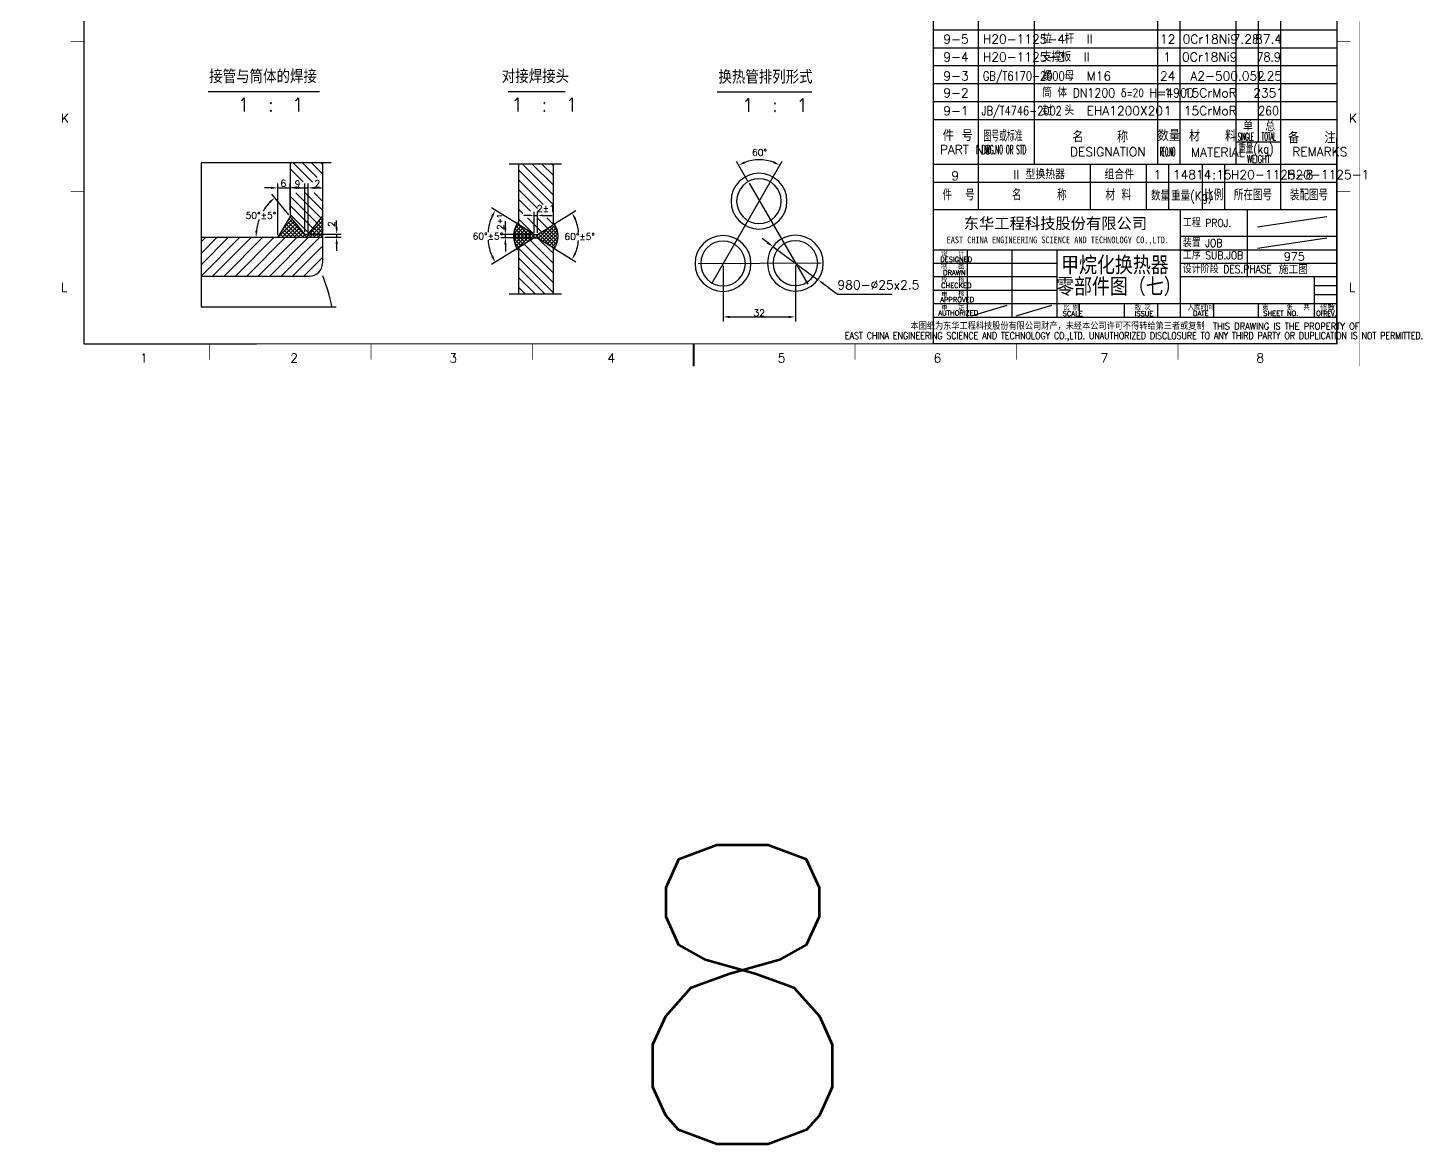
# Model space of a CAD drawing. Extents: x 49444 to 186655, y 41039 to 60167.
# Drawn here: x 49444 to 58775, y 41975 to 49445 of the extents above; entities that cross this region are included whole.
import ezdxf
from ezdxf.enums import TextEntityAlignment as Align

# ---------------------------------------------------------------- set-up
doc = ezdxf.new("R2010")
doc.units = 0
doc.header["$LTSCALE"] = 60
doc.header["$MEASUREMENT"] = 0
doc.header["$PDMODE"] = 3
doc.header["$PDSIZE"] = 0.001
doc.layers.get('0').update_dxf_attribs({"linetype": 'CONTINUOUS'})
doc.layers.get('DEFPOINTS').update_dxf_attribs({"linetype": 'CONTINUOUS'})
doc.layers.add('XX', color=7, linetype='CONTINUOUS')
doc.styles.add('ST', font='')
doc.styles.get("Standard").update_dxf_attribs({"font": 'txt_l', "bigfont": 'hztxt_l'})
doc.styles.get('ST').set_extended_font_data('SimSun')
doc.dimstyles.get("Standard").update_dxf_attribs({"dimtxt": 0.18, "dimasz": 0.18, "dimexe": 0.18, "dimexo": 0.0625, "dimgap": 0.09, "dimtad": 0, "dimtih": 1, "dimtoh": 1, "dimdec": 4, "dimzin": 0, "dimdsep": 46, "dimtxsty": 'Standard', "dimcen": 0.09, "dimadec": 0, "dimazin": 0, "dimtfac": 1, "dimtdec": 4, "dimtofl": 0, "dimtmove": 0, "dimatfit": 3, "dimfxl": 0, "dimtolj": 1, "dimtzin": 0, "dimarcsym": 0})
doc.dimstyles.new('STANDARD$0', dxfattribs={"dimtxt": 3, "dimasz": 3, "dimexe": 2, "dimexo": 1, "dimgap": 0.5, "dimtad": 1, "dimdec": 0, "dimzin": 0, "dimdsep": 46, "dimtxsty": 'Standard', "dimcen": 1, "dimclrd": 256, "dimclre": 256, "dimclrt": 256, "dimadec": 0, "dimazin": 0, "dimtfac": 1.5, "dimtdec": 3, "dimtix": 1, "dimtmove": 0, "dimatfit": 2, "dimfxl": 0, "dimtolj": 1, "dimarcsym": 0})

# ---------------------------------------------------------------- blocks, each defined once
blk = doc.blocks.new('*D325')
at = {"color": 0, "lineweight": -2}
for p, q in [((52971.6, 48135.8), (53111.4, 48223.2)), ((52971.6, 47967.1), (53111.6, 47879.8))]:
    blk.add_line(p, q, dxfattribs=at)
for start, end in [(4.85116, 23.23424), (336.83303, 354.17267)]:
    blk.add_arc((52836.4, 48051.3), 294.2, start, end, dxfattribs=at)
at = {"color": 0}
for points in [[(53100.1, 48163.9), (53113.4, 48170.9), (53085.9, 48207.3)], [(53113.6, 47932.1), (53100.3, 47939.1), (53086.1, 47895.7)]]:
    blk.add_solid(points, dxfattribs=at)
at = {"layer": 'DEFPOINTS', "color": 0}
for p in [(52854.9, 48062.9), (52958.9, 48127.9), (53125.5, 48105.9), (52854.9, 48039.8), (52958.9, 47975)]:
    blk.add_point(p, dxfattribs=at)
at = {"color": 0, "insert": (53136.8, 48048.8), "char_height": 45, "attachment_point": 5}
blk.add_mtext('\\A1;60%%d±5%%d', dxfattribs=at)
blk = doc.blocks.new('*D329')
at = {"lineweight": -2}
for p, q in [((51252.3, 48374.6), (51207.3, 48374.6)), ((51297.3, 48080.4), (51297.3, 48404.6)), ((51297.3, 48374.6), (51318.9, 48374.6)), ((51318.9, 48080.4), (51318.9, 48404.6)), ((51363.9, 48374.6), (51408.9, 48374.6))]:
    blk.add_line(p, q, dxfattribs=at)
for points in [[(51252.3, 48382.1), (51252.3, 48367.1), (51297.3, 48374.6)], [(51363.9, 48382.1), (51363.9, 48367.1), (51318.9, 48374.6)]]:
    blk.add_solid(points)
at = {"layer": 'DEFPOINTS', "color": 0}
for p in [(51318.9, 48374.6), (51297.3, 48065.4), (51318.9, 48065.4)]:
    blk.add_point(p, dxfattribs=at)
at = {"insert": (51381.7, 48403), "char_height": 45, "attachment_point": 5}
blk.add_mtext('\\A1;2', dxfattribs=at)
blk = doc.blocks.new('*D328')
at = {"lineweight": -2}
for p, q in [((51071.6, 48374.6), (51026.6, 48374.6)), ((51116.6, 48058.8), (51116.6, 48404.6)), ((51116.6, 48374.6), (51200.1, 48374.6)), ((51200.1, 48226.3), (51200.1, 48404.6)), ((51245.1, 48374.6), (51290.1, 48374.6))]:
    blk.add_line(p, q, dxfattribs=at)
for points in [[(51071.6, 48382.1), (51071.6, 48367.1), (51116.6, 48374.6)], [(51245.1, 48382.1), (51245.1, 48367.1), (51200.1, 48374.6)]]:
    blk.add_solid(points)
at = {"layer": 'DEFPOINTS', "color": 0}
for p in [(51200.1, 48374.6), (51200.1, 48211.3), (51116.6, 48043.8)]:
    blk.add_point(p, dxfattribs=at)
at = {"insert": (51153.9, 48405.3), "char_height": 45, "attachment_point": 5}
blk.add_mtext('\\A1;6', dxfattribs=at)
blk = doc.blocks.new('*D327')
at = {"lineweight": -2}
for p, q in [((51200.1, 48228.6), (51200.1, 48404.6)), ((51252.3, 48374.6), (51245.1, 48374.6)), ((51297.3, 48080.4), (51297.3, 48404.6))]:
    blk.add_line(p, q, dxfattribs=at)
for points in [[(51245.1, 48382.1), (51245.1, 48367.1), (51200.1, 48374.6)], [(51252.3, 48382.1), (51252.3, 48367.1), (51297.3, 48374.6)]]:
    blk.add_solid(points)
at = {"layer": 'DEFPOINTS', "color": 0}
for p in [(51200.1, 48374.6), (51200.1, 48213.6), (51297.3, 48065.4)]:
    blk.add_point(p, dxfattribs=at)
at = {"insert": (51248.7, 48402), "char_height": 45, "attachment_point": 5}
blk.add_mtext('\\A1;9', dxfattribs=at)
blk = doc.blocks.new('*D332')
at = {"lineweight": -2}
for p, q in [((51510.5, 48110.4), (51510.5, 48155.4)), ((51333.9, 48065.4), (51540.5, 48065.4)), ((51510.5, 48065.4), (51510.5, 48043.8)), ((51430.6, 48043.8), (51540.5, 48043.8)), ((51510.5, 47998.8), (51510.5, 47953.8))]:
    blk.add_line(p, q, dxfattribs=at)
for points in [[(51503, 48110.4), (51518, 48110.4), (51510.5, 48065.4)], [(51503, 47998.8), (51518, 47998.8), (51510.5, 48043.8)]]:
    blk.add_solid(points)
at = {"layer": 'DEFPOINTS', "color": 0}
for p in [(51318.9, 48065.4), (51415.6, 48043.8), (51510.5, 48043.8)]:
    blk.add_point(p, dxfattribs=at)
at = {"insert": (51476.5, 48132), "char_height": 45, "attachment_point": 5, "rotation": 90}
blk.add_mtext('\\A1;2', dxfattribs=at)
blk = doc.blocks.new('*X9')
at = {"color": 0}
for p, q in [((348.74, 98.15), (330.77, 116.12)), ((348.74, 103.81), (336.43, 116.12)), ((348.74, 109.46), (342.09, 116.12)), ((348.74, 115.12), (347.74, 116.12)), ((348.71, 92.53), (328.74, 112.49)), ((343.05, 92.53), (328.74, 106.84)), ((339.78, 90.14), (328.74, 101.18)), ((335.7, 88.57), (328.74, 95.52)), ((331.29, 87.32), (328.74, 89.86)), ((337.81, 75.14), (328.74, 84.21)), ((342.04, 76.57), (333.86, 84.75)), ((345.52, 78.75), (339.51, 84.75)), ((348.74, 81.18), (345.17, 84.75)), ((348.74, 64.21), (339.93, 73.02)), ((348.74, 47.24), (328.74, 67.24)), ((348.74, 52.89), (332.07, 69.57)), ((348.74, 58.55), (335.54, 71.75)), ((348.74, 41.58), (328.74, 61.58)), ((343.93, 40.73), (328.74, 55.92)), ((338.28, 40.73), (328.74, 50.27)), ((332.62, 40.73), (328.74, 44.61))]:
    blk.add_line(p, q, dxfattribs=at)
blk = doc.blocks.new('*X8')
at = {"color": 0}
for p, q in [((336.84, 72.57), (328, 81.41)), ((349.95, 80.68), (348.74, 81.89)), ((348.74, 81.46), (349.16, 81.87)), ((325.79, 73.35), (331.51, 79.08)), ((331.63, 69.3), (325.8, 75.13)), ((330.33, 68.48), (325.82, 72.99)), ((325.84, 75.53), (330.21, 79.9)), ((326.04, 71.48), (332.81, 78.25)), ((332.94, 70.11), (326.08, 76.97)), ((326.43, 78.24), (328.91, 80.72)), ((326.5, 69.82), (334.11, 77.43)), ((334.24, 70.93), (326.56, 78.61)), ((327.14, 68.33), (335.41, 76.61)), ((335.54, 71.75), (327.21, 80.08)), ((327.91, 66.99), (336.71, 75.79)), ((333.53, 70.49), (338.18, 75.14)), ((338.4, 73.14), (334.09, 77.45)), ((338.3, 73.14), (341.23, 76.07)), ((341.81, 71.85), (338.52, 75.14)), ((340.16, 72.88), (346.89, 79.6)), ((347.44, 68.34), (340.3, 75.48)), ((341.47, 72.06), (350, 80.59)), ((350.08, 67.82), (341.6, 76.3)), ((342.78, 71.25), (350.7, 79.17)), ((350.77, 69.26), (342.91, 77.11)), ((344.08, 70.43), (351.25, 77.6)), ((351.29, 70.85), (344.21, 77.93)), ((345.39, 69.62), (351.61, 75.84)), ((351.63, 72.63), (345.52, 78.75)), ((346.7, 68.8), (351.71, 73.82)), ((351.71, 74.68), (346.82, 79.56)), ((351.37, 77.14), (348.13, 80.38)), ((329.03, 67.66), (326.33, 70.36)), ((348, 67.99), (351.43, 71.42)), ((348.74, 66.61), (350.22, 68.09)), ((349.25, 66.53), (348.74, 67.04))]:
    blk.add_line(p, q, dxfattribs=at)
blk = doc.blocks.new('*D331')
at = {"lineweight": -2}
for p, q in [((52639.6, 48107.9), (52639.6, 48152.9)), ((52816.8, 48062.9), (52609.6, 48062.9)), ((52639.6, 48039.8), (52639.6, 48062.9)), ((52816.8, 48039.8), (52609.6, 48039.8)), ((52639.6, 47994.8), (52639.6, 47949.8))]:
    blk.add_line(p, q, dxfattribs=at)
for points in [[(52632.1, 48107.9), (52647.1, 48107.9), (52639.6, 48062.9)], [(52632.1, 47994.8), (52647.1, 47994.8), (52639.6, 48039.8)]]:
    blk.add_solid(points)
at = {"layer": 'DEFPOINTS', "color": 0}
for p in [(52639.6, 48062.9), (52831.8, 48062.9), (52831.8, 48039.8)]:
    blk.add_point(p, dxfattribs=at)
at = {"insert": (52606.9, 48111.9), "char_height": 45, "attachment_point": 5, "rotation": 90}
blk.add_mtext('\\A1;2', dxfattribs=at)
blk = doc.blocks.new('*D330')
at = {"color": 0, "lineweight": -2}
for p, q in [((52715.2, 48135.8), (52546.8, 48241.1)), ((52715.2, 47967.1), (52546.5, 47861.9))]:
    blk.add_line(p, q, dxfattribs=at)
for start, end in [(155.8599, 175.17897), (184.75353, 204.07284)]:
    blk.add_arc((52850.4, 48051.3), 328, start, end, dxfattribs=at)
at = {"color": 0}
for points in [[(52544.4, 48189), (52557.6, 48182), (52572.2, 48225.2)], [(52557.5, 47921.1), (52544.2, 47914), (52572, 47877.8)]]:
    blk.add_solid(points, dxfattribs=at)
at = {"layer": 'DEFPOINTS', "color": 0}
for p in [(52528, 48112.2), (52727.9, 48127.9), (52831.8, 48062.9), (52727.9, 47975), (52831.8, 48039.8)]:
    blk.add_point(p, dxfattribs=at)
at = {"color": 0, "insert": (52522.3, 48051.5), "char_height": 45, "attachment_point": 5}
blk.add_mtext('\\A1;60%%d±5%%d', dxfattribs=at)
blk = doc.blocks.new('*D333')
at = {"lineweight": -2}
for p, q in [((54096.1, 47853.7), (54096.1, 47480.9)), ((54580.5, 47855.9), (54580.5, 47480.9)), ((54141.1, 47510.9), (54535.5, 47510.9))]:
    blk.add_line(p, q, dxfattribs=at)
for points in [[(54141.1, 47518.4), (54141.1, 47503.4), (54096.1, 47510.9)], [(54535.5, 47518.4), (54535.5, 47503.4), (54580.5, 47510.9)]]:
    blk.add_solid(points)
at = {"layer": 'DEFPOINTS', "color": 0}
for p in [(54096.1, 47868.7), (54580.5, 47870.9), (54580.5, 47510.9)]:
    blk.add_point(p, dxfattribs=at)
at = {"insert": (54338.3, 47538.3), "char_height": 45, "attachment_point": 5}
blk.add_mtext('\\A1;32', dxfattribs=at)
blk = doc.blocks.new('*D335')
at = {"color": 0, "lineweight": -2}
for p, q in [((54262.7, 48419.5), (54185.6, 48551.9)), ((54415.9, 48422.7), (54490.9, 48552.5))]:
    blk.add_line(p, q, dxfattribs=at)
blk.add_arc((54338.8, 48289), 274.2, 69.41211, 110.81618, dxfattribs=at)
at = {"color": 0}
for points in [[(54244.5, 48538.6), (54238.1, 48552.1), (54200.7, 48526)], [(54438.4, 48552.5), (54432, 48539), (54475.9, 48526.5)]]:
    blk.add_solid(points, dxfattribs=at)
at = {"layer": 'DEFPOINTS', "color": 0}
for p in [(54290.4, 48559), (54270.3, 48406.5), (54408.4, 48409.7), (54018, 47733.4), (54664, 47730.9)]:
    blk.add_point(p, dxfattribs=at)
at = {"color": 0, "insert": (54340.1, 48611.9), "char_height": 45, "attachment_point": 5, "rotation": 359.76215}
blk.add_mtext('\\A1;60°', dxfattribs=at)
blk = doc.blocks.new('*D334')
at = {"color": 0, "lineweight": -2}
for p, q in [((54393.7, 48008.4), (54357.5, 48035.1)), ((54429.9, 47981.7), (54731, 47760.1)), ((54803.5, 47706.7), (54767.3, 47733.4))]:
    blk.add_line(p, q, dxfattribs=at)
at = {"color": 0}
for points in [[(54398.1, 48014.4), (54389.2, 48002.4), (54429.9, 47981.7)], [(54771.7, 47739.5), (54762.8, 47727.4), (54731, 47760.1)]]:
    blk.add_solid(points, dxfattribs=at)
at = {"layer": 'DEFPOINTS', "color": 0}
for p in [(54429.9, 47981.7), (54731, 47760.1)]:
    blk.add_point(p, dxfattribs=at)
blk = doc.blocks.new('*X0')
at = {"color": 0}
for p, q in [((448.97, 250.98), (465.99, 268)), ((448.97, 258.05), (458.92, 268)), ((448.97, 265.12), (451.85, 268)), ((449.06, 244), (473.06, 268)), ((456.13, 244), (480.13, 268)), ((463.2, 244), (487.2, 268)), ((470.27, 244), (494.27, 268)), ((477.34, 244), (501.34, 268)), ((484.41, 244), (508.41, 268)), ((491.49, 244), (515.49, 268)), ((498.56, 244), (522.56, 268)), ((505.63, 244), (524.23, 262.6)), ((512.7, 244), (524.23, 255.53))]:
    blk.add_line(p, q, dxfattribs=at)
blk = doc.blocks.new('CLB_WZ')
at = {"layer": 'XX'}
for s, height, p in [('单^J', 4, (-41.9, 15)), ('总^J', 4, (-32, 14.9)), ('件 号^J', 5, (-175.9, 10.5)), ('名    称^J', 5, (-118.09, 9.9)), ('数量^J', 5, (-80, 10.5)), ('材   料^J', 5, (-66.09, 10.3)), ('备   注^J', 5, (-21.8, 9.5)), ('PART NO.', 4, (-177.2, 4.7)), ('DESIGNATION^J', 4, (-119.09, 3.7)), ('MATERIAL^J', 4, (-65.19, 3.5)), ('REMARKS^J', 4, (-20, 3.7))]:
    blk.add_text(s, height=height, dxfattribs=at).set_placement(p)
for s, height, width, p, p2 in [('图号或标准^J', 5, 0.798981, (-157.7, 10.3), (-138.1, 10.3)), ('SINGLE^J', 3.5, 0.800977, (-44.2, 10.7), (-36, 10.7)), ('TOTAL^J', 3.5, 0.904762, (-33.6, 10.8), (-26, 10.8)), ('DWG.NO OR STD^J', 4, 0.813953, (-158.4, 4.7), (-137.4, 4.7)), ('REO.NO^J', 4, 0.658541, (-79, 3.7), (-71.23, 3.7)), ('重量(kg)^J', 4, 1.174935, (-44, 5), (-26, 5)), ('WEIGHT', 3.5, 0.996337, (-40.07, 0.76), (-29.87, 0.76))]:
    blk.add_text(s, height=height, dxfattribs=dict(at, width=width)).set_placement(p, p2, align=Align.FIT)
blk = doc.blocks.new('*D326')
at = {"color": 0, "lineweight": -2}
blk.add_line((51190.6, 48194.4), (51076.4, 48332.3), dxfattribs=at)
for start, end in [(137.10744, 149.66072), (159.74663, 172.50946)]:
    blk.add_arc((51315.2, 48043.8), 344.5, start, end, dxfattribs=at)
at = {"color": 0}
for points in [[(51057.7, 48283.7), (51068, 48272.8), (51095.6, 48309.2)], [(50981.2, 48088.2), (50966.2, 48089.2), (50970.8, 48043.8)]]:
    blk.add_solid(points, dxfattribs=at)
at = {"layer": 'DEFPOINTS', "color": 0}
for p in [(51028.3, 48234.4), (51200.1, 48182.9), (51297.3, 48065.4), (50603.3, 48043.8), (51416.1, 48043.8)]:
    blk.add_point(p, dxfattribs=at)
at = {"color": 0, "insert": (51003.5, 48190.4), "char_height": 45, "attachment_point": 5}
blk.add_mtext('\\A1;50%%d±5%%d', dxfattribs=at)

msp = doc.modelspace()

# ---------------------------------------------------------------- hatches: boundary and pattern name
h = msp.add_hatch()
h.set_pattern_fill('ANSI37', color=256, scale=150, style=0)
h.paths.add_polyline_path([(51416.133625, 48043.833793), (51416.133625, 48182.353466), (51318.933625, 48065.433793), (51297.333625, 48065.433793), (51200.133625, 48182.857868), (51116.578342, 48043.833793)])

# ---------------------------------------------------------------- linework, layer by layer
for p, q in [((55504.887314, 48230.513976), (55504.887314, 52550.513976)), ((55804.887314, 48530.513976), (55804.887314, 52550.513976)), ((56179.887314, 48530.513976), (56179.887314, 52550.513976)), ((57004.887314, 48530.513976), (57004.887314, 52550.513976)), ((57154.887314, 48530.513976), (57154.887314, 52550.513976)), ((57529.887314, 48530.513976), (57529.887314, 52550.513976)), ((57679.887314, 48680.513976), (57679.887314, 52550.513976)), ((57829.887314, 48530.513976), (57829.887314, 52550.513976)), ((58204.887314, 49430.513976), (55504.887314, 49430.513976)), ((58204.887314, 49310.513976), (55504.887314, 49310.513976)), ((58204.887314, 49190.513976), (55504.887314, 49190.513976)), ((50650.742561, 49020.023952), (51396.640821, 49020.023952)), ((52658.526001, 49020.251259), (53038.729813, 49020.251259)), ((54057.798937, 49016.812597), (54690.900021, 49016.812597)), ((58204.887314, 49070.513976), (55504.887314, 49070.513976)), ((58204.887314, 48950.513976), (55504.887314, 48950.513976)), ((58204.887314, 48830.513976), (55504.887314, 48830.513976)), ((57829.887314, 48680.513976), (57529.887314, 48680.513976)), ((50603.272625, 48542.462432), (50603.272625, 47579.479174)), ((51473.45387, 48542.462432), (50603.272625, 48542.462432)), ((54408.406735, 48409.662135), (54017.982986, 47733.428366)), ((54270.292244, 48406.548788), (54664.002538, 47730.854282)), ((57672.886268, 48113.376855), (58137.896161, 48183.128338)), ((55729.887318, 47960.513969), (55729.887318, 47510.513969)), ((56029.887312, 47960.513969), (56029.887312, 47510.513969)), ((57154.887313, 48050.513969), (58204.887318, 48050.513969)), ((57154.887318, 47960.513969), (58204.887318, 47960.513969)), ((57672.886268, 47970.713814), (58137.896161, 48040.465297)), ((54753.897978, 47870.983842), (53929.713923, 47867.244416)), ((55504.887318, 47870.513969), (56329.887318, 47870.513969)), ((57154.887313, 47870.513969), (58204.887318, 47870.513969)), ((55504.887318, 47780.513969), (56329.887318, 47780.513969)), ((58054.887318, 47780.513969), (58204.887318, 47780.513969)), ((54803.530663, 47706.748855), (54862.038947, 47663.622963)), ((55504.887318, 47690.513969), (56329.887318, 47690.513969)), ((58054.887318, 47720.513969), (58204.887318, 47720.513969)), ((54862.038947, 47663.622963), (55228.001538, 47663.622963)), ((55758.493608, 47519.095865), (55997.58449, 47590.823131)), ((56058.493602, 47519.095865), (56297.584484, 47590.823131)), ((58054.887318, 47660.513969), (58204.887318, 47660.513969)), ((50603.272625, 47579.479174), (51508.252589, 47579.479174))]:
    msp.add_line(p, q)
at = {"color": 0}
for p, q in [((51349.048123, 48413.939832), (51220.525523, 48542.462432)), ((51380.641488, 48443.440492), (51281.619549, 48542.462432)), ((51416.133622, 48469.042385), (51342.713575, 48542.462432)), ((51416.133622, 48530.13641), (51403.807601, 48542.462432)), ((51286.101585, 48415.590766), (51200.133622, 48501.760307)), ((51407.60786, 48172.098017), (51237.88447, 48341.821407)), ((51416.133622, 48224.666281), (51298.978496, 48341.821407)), ((51416.133622, 48285.760307), (51360.072522, 48341.821407)), ((51379.874121, 48138.737731), (51200.133622, 48318.478229)), ((51352.140381, 48105.377445), (51200.133622, 48257.384203)), ((51324.692458, 48072.360961), (51200.133622, 48196.919796))]:
    msp.add_line(p, q, dxfattribs=at)
at = {"color": 0, "linetype": 'ByBlock'}
for p, q in [((52797.197179, 48190.271396), (52762.547179, 48190.271396)), ((52831.847179, 48074.458369), (52831.847179, 48213.371396)), ((52831.847179, 48190.271396), (52854.947179, 48190.271396)), ((52854.947179, 48074.458369), (52854.947179, 48213.371396)), ((52889.597179, 48190.271396), (52951.862644, 48190.271396))]:
    msp.add_line(p, q, dxfattribs=at)
at = {"const_width": 1.5}
msp.add_lwpolyline([(49444.887312, 59795.513976), (49444.887312, 47180.513976), (58354.887312, 47180.513976), (58354.887312, 59795.513976), (49444.887312, 59795.513976, 1.9635677679)], format="xyb", dxfattribs=at)
for points, const_width in [([(49819.887312, 59645.513976), (49819.887312, 47330.513976), (58204.887312, 47330.513976), (58204.887312, 59645.513976), (49819.887312, 59645.513976)], 7.5), ([(58294.887312, 49355.513976), (58204.887312, 49355.513976)], 4.5), ([(58294.887312, 48350.513976), (58204.887312, 48350.513976)], 4.5), ([(50659.887312, 47330.513976), (50659.887312, 47225.513976)], 4.5), ([(51739.887312, 47330.513976), (51739.887312, 47225.513976)], 4.5), ([(52819.887312, 47330.513976), (52819.887312, 47225.513976)], 4.5), ([(53899.887312, 47330.513976), (53899.887312, 47180.513976)], 15), ([(54979.887312, 47330.513976), (54979.887312, 47225.513976)], 4.5), ([(56059.887312, 47330.513976), (56059.887312, 47225.513976)], 4.5), ([(57139.887312, 47330.513976), (57139.887312, 47225.513976)], 4.5)]:
    msp.add_lwpolyline(points, dxfattribs=dict(const_width=const_width))
for points, format in [([(49819.887312, 49355.513976, 4.5, 4.5, 0), (49729.887312, 49355.513976, 4.5, 4.5, 0)], "xyseb"), ([(49819.887312, 48350.513976, 4.5, 4.5, 0), (49729.887312, 48350.513976, 4.5, 4.5, 0)], "xyseb"), ([(52727.89718, 48146.865209, 0.359897), (52727.89718, 47955.85154, 3.832522)], "xyb"), ([(52958.89718, 47955.85154, 0.359897), (52958.89718, 48146.865209, 0.690929)], "xyb"), ([(51329.733625, 47784.633793, 0.414214), (51416.133625, 47871.033793)], "xyb"), ([(51477.856846, 47579.479174, 0.050567), (51417.984681, 47786.061985, 0.383142)], "xyb")]:
    msp.add_lwpolyline(points, format=format)
for points in [[(58204.887314, 47330.513976), (58204.887314, 48710.513976)], [(51200.133625, 48542.462427), (51200.133625, 48182.857868)], [(51416.133625, 48542.462427), (51416.133625, 47871.033793)], [(52665.451399, 48536.267518), (53015.14599, 48536.267518)], [(52727.89718, 48536.267522), (52727.89718, 48128.656599)], [(52958.89718, 48536.267522), (52958.89718, 48127.880266)], [(58204.887314, 48530.513976), (55504.887314, 48530.513976)], [(58204.887314, 48410.513976), (55504.887314, 48410.513976)], [(51200.133625, 48182.857868), (51116.578342, 48043.833793)], [(51297.333625, 48065.433793), (51200.133625, 48182.857868)], [(51318.933625, 48065.433793), (51416.133625, 48182.353466)], [(55504.887312, 48230.513976), (58204.887312, 48230.513976)], [(58204.887312, 48230.513976), (58204.887312, 47330.513976), (55504.887312, 47330.513976), (55504.887312, 48230.513976)], [(57154.887312, 48230.513976), (57154.887312, 47510.513976)], [(57604.887312, 48230.513976), (57604.887312, 47780.513976)], [(51297.333625, 48065.433793), (51318.933625, 48065.433793)], [(52831.84718, 48062.908374), (52727.89718, 48128.656599)], [(52831.84718, 48062.908374), (52854.94718, 48062.908374)], [(52854.94718, 48062.908374), (52958.89718, 48127.880266)], [(50603.27263, 48043.833793), (51416.133625, 48043.833793)], [(52831.84718, 48039.808374), (52727.89718, 47974.437072)], [(52727.89718, 47974.437072), (52727.89718, 47665.560631)], [(52831.84718, 48039.808374), (52854.94718, 48039.808374)], [(52854.94718, 48039.808374), (52958.89718, 47975.00606)], [(52958.89718, 47975.00606), (52958.89718, 47665.560631)], [(55504.887312, 47960.513976), (57154.887312, 47960.513976)], [(56329.887312, 47960.513976), (56329.887312, 47510.513976)], [(50603.27263, 47784.633793), (51329.733625, 47784.633793)], [(57154.887312, 47780.513976), (58204.887312, 47780.513976)], [(58054.887312, 47510.513976), (58054.887312, 47780.513976)], [(52665.451399, 47665.560627), (53015.14599, 47665.560627)], [(55504.887312, 47600.513976), (58204.887312, 47600.513976)], [(56479.887312, 47600.513976), (56479.887312, 47510.513976)], [(56779.887312, 47600.513976), (56779.887312, 47510.513976)], [(57004.887312, 47510.513976), (57004.887312, 47600.513976)], [(57379.887312, 47510.513976), (57379.887312, 47600.513976)], [(57679.887312, 47510.513976), (57679.887312, 47600.513976)], [(55504.887312, 47510.513976), (58204.887312, 47510.513976)], [(49819.887314, 47330.513976), (50974.887314, 47330.513976)]]:
    msp.add_lwpolyline(points)
at = {"color": 7}
for points in [[(55804.887314, 48230.513976), (55804.887314, 48530.513976)], [(56554.887314, 48230.513976), (56554.887314, 48530.513976)], [(56929.887314, 48230.513976), (56929.887314, 48530.513976)], [(57079.887314, 48230.513976), (57079.887314, 48530.513976)], [(57304.887314, 48230.513976), (57304.887314, 48530.513976)], [(57454.887314, 48230.513976), (57454.887314, 48530.513976)], [(57829.887314, 48230.513976), (57829.887314, 48530.513976)]]:
    msp.add_lwpolyline(points, dxfattribs=at)
for points in [[(54336.856315, 48098.793228, 1), (54336.856315, 48472.673118, 1)], [(54336.856315, 48136.293228, 1), (54336.856315, 48435.173118, 1)], [(54096.067705, 47681.735133, 1), (54096.067705, 48055.615023, 1)], [(54580.49152, 47683.971258, 1), (54580.49152, 48057.851148, 1)], [(54096.067705, 47719.235133, 1), (54096.067705, 48018.115023, 1)], [(54580.49152, 47721.471258, 1), (54580.49152, 48020.351148, 1)]]:
    msp.add_lwpolyline(points, format="xyb", close=True)
at = {"color": 0, "linetype": 'ByBlock'}
for p in [(52854.947179, 48190.271396), (52831.847179, 48062.908369), (52854.947179, 48062.908369)]:
    msp.add_point(p, dxfattribs=at)
for points in [[(52797.197179, 48196.046396), (52797.197179, 48184.496396), (52831.847179, 48190.271396)], [(52889.597179, 48196.046396), (52889.597179, 48184.496396), (52854.947179, 48190.271396)]]:
    msp.add_solid(points, dxfattribs=at)

# ---------------------------------------------------------------- block references
for name, p, xscale, yscale, zscale in [('CLB_WZ', (58204.887314, 48530.513976), 15, 15, 15), ('*X9', (48930.919097, 47195.08071), 11.55, 11.55, 11.55), ('*X8', (48930.919097, 47195.08071), 11.55, 11.55, 11.55), ('*X0', (45754.427616, 45149.448174), 10.8, 10.8, 10.8)]:
    msp.add_blockref(name, p, dxfattribs=dict(xscale=xscale, yscale=yscale, zscale=zscale))

# ---------------------------------------------------------------- texts
for s, height, p in [('9-5', 60, (55654.887314, 49340.513976)), ('12', 60, (57072.099199, 49340.513976)), ('0Cr18Ni9', 60, (57357.099199, 49340.513976)), ('7.28', 60, (57597.099199, 49340.513976)), ('87.4', 60, (57747.099199, 49340.513976)), ('9-4', 60, (55654.887314, 49220.513976)), ('1', 60, (57068.51502, 49220.513976)), ('0Cr18Ni9', 60, (57353.51502, 49220.513976)), ('9-3', 60, (55654.887311, 49093.344619)), ('24', 60, (57072.099197, 49093.344619)), ('A2-50', 60, (57357.099197, 49093.344619)), ('0.052', 60, (57606.53786, 49093.344619)), ('1.25', 60, (57747.099197, 49093.344619)), ('9-2', 60, (55654.887314, 48980.513976)), ('1', 60, (57072.099199, 48980.513976)), ('15CrMoR', 60, (57357.099199, 48980.513976)), ('2351', 60, (57747.099199, 48980.513976)), ('9-1', 60, (55654.887314, 48860.513976)), ('1', 60, (57072.099199, 48860.513976)), ('15CrMoR', 60, (57357.099199, 48860.513976)), ('甲烷化换热器 ', 120, (56760.000188, 47796.442629)), ('零部件图（七）', 120, (56745.321305, 47652.186808))]:
    msp.add_text(s, height=height).set_placement(p, align=Align.CENTER)
for s, height, p in [('H20-1125-4', 60, (55834.887314, 49340.513976)), ('拉  杆  II', 60, (56232.099199, 49340.513976)), ('H20-1125-3', 60, (55834.887314, 49220.513976)), ('支撑板  II', 60, (56228.51502, 49220.513976)), ('接管与筒体的焊接', 90, (50657.779255, 49075.042183)), ('对接焊接头', 90, (52615.887082, 49075.26949)), ('换热管排列形式', 90, (54065.365935, 49071.830829)), ('螺  母  M16', 60, (56232.099197, 49093.344619)), ('1  :  1', 90, (50849.927545, 48886.244299)), ('1  :  1', 90, (52680.503167, 48886.471605)), ('1  :  1', 90, (54224.380984, 48883.032944)), ('封  头  EHA1200X20', 60, (56232.099199, 48860.513976)), ('K', 60, (49664.563392, 48811.133676)), ('K', 60, (58284.297404, 48811.133676)), ('9', 60, (55624.887317, 48425.513977)), ('II 型换热器', 60, (56038.871411, 48433.219869)), ('组合件', 60, (56649.114493, 48433.219869)), ('1', 60, (56978.131002, 48433.219869)), ('14814', 60, (57106.408677, 48433.219869)), ('1:15', 60, (57318.981205, 48433.219869)), ('H20-1125-8', 60, (57495.631002, 48433.219869)), ('H20-1125-1', 60, (57870.631002, 48433.219869)), ('DESIGNED^J', 33, (55549.886245, 47879.216482)), ('DRAWN^J', 33, (55569.247112, 47791.288976)), ('L', 60, (49664.563392, 47678.633676)), ('980-%%c25x2.5', 60, (54862.217421, 47695.46883)), ('CHECKED^J', 33, (55555.512335, 47705.083295)), ('L', 60, (58284.297404, 47678.633676)), ('APPROVED^J', 33, (55549.27852, 47610.205243)), ('修改', 37.5, (58091.345997, 47551.493426)), ('AUTHORIZED', 33, (55536.678704, 47520.205243)), ('SCALE', 33, (56369.262091, 47516.708548)), ('ISSUE', 33, (56850.916017, 47516.708548)), ('DATE', 33, (57241.631876, 47518.013969)), ('SHEET NO.    OF^J', 33, (57711.582982, 47518.013969)), ('1', 60, (50194.887312, 47206.133676)), ('2', 60, (51199.887312, 47206.133676)), ('3', 60, (52264.887312, 47206.133676)), ('4', 60, (53322.387312, 47206.133676)), ('5', 60, (54462.387312, 47206.133676)), ('6', 60, (55504.887312, 47206.133676)), ('7', 60, (56622.387312, 47206.133676)), ('8', 60, (57664.887312, 47206.133676)), ('8', 2000, (53369.496878, 41975.133657))]:
    msp.add_text(s, height=height).set_placement(p)
for s, height, width, p in [('78.9', 60, 0.9, (57748.236561, 49220.513976)), ('260', 60, 0.9, (57747.099199, 48860.513976)), ('EAST CHINA ENGINEERING SCIENCE AND TECHNOLOGY CO.,LTD. UNAUTHORIZED DISCLOSURE TO ANY THIRD PARTY OR DUPLICATION IS NOT PERMITTED.', 45, 0.85, (56846.832122, 47363.153211)), ('本图纸为东华工程科技股份有限公司财产，未经本公司许可不得转给第三者或复制  THIS DRAWING IS THE PROPERTY OF', 45, 0.9, (56853.124778, 47426.205164))]:
    msp.add_text(s, height=height, dxfattribs=dict(width=width)).set_placement(p, align=Align.CENTER)
for s, height, width, p in [('GB/T6170-2000', 60, 0.8, (55834.887312, 49093.344619)), ('筒 体 DN1200 δ=20 H=4900', 60, 0.9, (56232.099199, 48980.513976)), ('JB/T4746-2002', 60, 0.8, (55826.289385, 48860.513976)), ('件  号', 75, 0.85, (55564.887317, 48290.513977)), ('名     称', 75, 0.85, (56029.887317, 48290.513977)), ('材 料', 75, 0.85, (56655.70622, 48290.513977)), ('数量', 60, 0.85, (56959.887317, 48290.513977)), ('重量(Kg)', 60, 0.85, (57094.887317, 48290.513977)), ('比例', 75, 0.85, (57316.196568, 48290.513977)), ('所在图号', 75, 0.85, (57514.887317, 48290.513977)), ('装配图号', 75, 0.85, (57889.887317, 48290.513977)), ('工程 PROJ.', 52.5, 0.85, (57173.410267, 48113.664227)), ('装置 JOB', 52.5, 0.85, (57173.410267, 47978.962172)), ('制   图^J', 37.5, 0.85, (55555.79057, 47830.103187)), ('设   计^J', 37.5, 0.85, (55555.771461, 47916.133517)), ('工序 SUB.JOB', 52.5, 0.85, (57173.410267, 47896.820555)), ('校   核^J', 37.5, 0.85, (55555.79057, 47740.13869)), ('设计阶段 DES.PHASE', 52.5, 0.85, (57172.493076, 47804.541014)), ('审   核^J', 37.5, 0.85, (55555.79057, 47646.337874)), ('审   定', 37.5, 0.85, (55555.79057, 47556.337874)), (' 比 例', 37.5, 0.85, (56350.3787, 47555.099396)), ('版 次', 37.5, 0.85, (56850.619497, 47555.099396)), ('入库时间', 37.5, 0.85, (57205.356871, 47555.099396)), ('第     张   共     张^J', 37.5, 0.85, (57703.632646, 47556.287606)), ('REV.', 33, 0.85, (58114.343319, 47516.417043))]:
    msp.add_text(s, height=height, dxfattribs=dict(width=width)).set_placement(p)
msp.add_text('2±1', height=46.2, dxfattribs=at).set_placement((52910.991562, 48236.471396), align=Align.MIDDLE_CENTER)
msp.add_text('+1', height=34.65, rotation=90).set_placement((52619.096154, 48132.023869))
at = {"style": 'ST'}
msp.add_text('东华工程科技股份有限公司', height=75, dxfattribs=at).set_placement((56320.463925, 48099.602638), align=Align.CENTER)
at = {"style": 'ST', "width": 0.9}
msp.add_text('EAST CHINA ENGINEERING SCIENCE AND TECHNOLOGY CO.,LTD.', height=45, dxfattribs=at).set_placement((56336.619527, 48004.177026), align=Align.CENTER)
for s, p in [('975', (57849.13888, 47915.513977)), ('施工图', (57814.73767, 47825.513977))]:
    msp.add_text(s, height=54.4251969).set_placement(p, align=Align.MIDDLE_LEFT)

# ---------------------------------------------------------------- dimensions: what is measured, and where the dimension line sits
dim = msp.add_angular_dim_2l(base=(54290.42448, 48558.986497), line1=((54270.292244, 48406.548788), (54664.002538, 47730.854282)), line2=((54408.406735, 48409.662135), (54017.982986, 47733.428366)), dimstyle='Standard', override={"dimscale": 15, "dimtxt": 3, "dimasz": 3, "dimexe": 2, "dimexo": 1, "dimgap": 0.1, "dimtad": 1, "dimtih": 0, "dimtoh": 0, "dimdec": 0, "dimcen": 3, "dimtdec": 0, "dimtofl": 1, "dimtmove": 2})
dim.commit()
dim.dimension.update_dxf_attribs({"geometry": '*D335', "text_midpoint": (54340.104002, 48611.917587), "dimtype": 162})
for base, p1, p2, text, picture, middle in [((51200.133622, 48374.640503), (51116.578342, 48043.833793), (51200.133622, 48211.293141), '6', '*D328', (51153.874891, 48405.318757)), ((51318.933619, 48374.640503), (51297.333619, 48065.433787), (51318.933619, 48065.433787), '2', '*D329', (51381.741273, 48403.01679))]:
    dim = msp.add_linear_dim(base=base, p1=p1, p2=p2, text=text, dimstyle='STANDARD$0', override={"dimscale": 15, "dimgap": 0.1, "dimcen": 3, "dimtdec": 0, "dimtmove": 2, "dimatfit": 3})
    dim.commit()
    dim.dimension.update_dxf_attribs({"geometry": picture, "text_midpoint": middle, "dimtype": 160})
for base, p1, p2, text, picture, middle in [((51200.133622, 48374.640503), (51297.333619, 48065.433787), (51200.133622, 48213.559202), '9', '*D327', (51248.733621, 48402.015503)), ((54580.491521, 47510.935709), (54096.067706, 47868.675083), (54580.491521, 47870.911208), '32', '*D333', (54338.279613, 47538.310709))]:
    dim = msp.add_linear_dim(base=base, p1=p1, p2=p2, text=text, dimstyle='STANDARD$0', override={"dimscale": 15, "dimgap": 0.1, "dimcen": 3, "dimtdec": 0, "dimtmove": 2, "dimatfit": 3})
    dim.commit()
    dim.dimension.update_dxf_attribs({"geometry": picture, "text_midpoint": middle})
for base, line1, line2, text, picture, middle in [((51028.272966, 48234.395259), ((50603.27263, 48043.833793), (51416.133625, 48043.833793)), ((51297.333625, 48065.433793), (51200.133625, 48182.857868)), '50%%d±5%%d', '*D326', (51003.520579, 48190.44917)), ((52528.029811, 48112.195694), ((52831.847179, 48062.908369), (52727.897179, 48127.880267)), ((52831.847179, 48039.808369), (52727.897179, 47975.006061)), '60%%d±5%%d', '*D330', (52522.335855, 48051.535822))]:
    dim = msp.add_angular_dim_2l(base=base, line1=line1, line2=line2, text=text, dimstyle='Standard', override={"dimscale": 15, "dimtxt": 3, "dimasz": 3, "dimexe": 2, "dimexo": 1, "dimgap": 0.1, "dimtad": 1, "dimdec": 0, "dimcen": 3, "dimtdec": 0, "dimtofl": 1, "dimtmove": 2})
    dim.commit()
    dim.dimension.update_dxf_attribs({"geometry": picture, "text_midpoint": middle})
for base, p1, p2, picture, middle in [((51510.483548, 48043.833793), (51318.933625, 48065.433793), (51415.626714, 48043.833793), '*D332', (51476.451248, 48132.049502)), ((52639.607895, 48062.908369), (52831.847179, 48039.808369), (52831.847179, 48062.908369), '*D331', (52606.911426, 48111.894148))]:
    dim = msp.add_linear_dim(base=base, p1=p1, p2=p2, angle=90, text='2', dimstyle='STANDARD$0', override={"dimscale": 15, "dimgap": 0.1, "dimcen": 3, "dimtdec": 0, "dimtmove": 2, "dimatfit": 3})
    dim.commit()
    dim.dimension.update_dxf_attribs({"geometry": picture, "text_midpoint": middle, "dimtype": 160})
dim = msp.add_angular_dim_2l(base=(53125.535946, 48105.922311), line1=((52854.947179, 48062.908369), (52958.897179, 48127.880267)), line2=((52854.947179, 48039.808369), (52958.897179, 47975.006061)), text='60%%d±5%%d', dimstyle='Standard', override={"dimscale": 15, "dimtxt": 3, "dimasz": 3, "dimexe": 2, "dimexo": 1, "dimgap": 0.1, "dimtad": 1, "dimdec": 0, "dimcen": 3, "dimtdec": 0, "dimtofl": 1, "dimtmove": 2})
dim.commit()
dim.dimension.update_dxf_attribs({"geometry": '*D325', "text_midpoint": (53136.778972, 48048.847997), "dimtype": 162})
dim = msp.add_diameter_dim_2p(p1=(54429.93569, 47981.724046), p2=(54731.047359, 47760.098369), text=' ', dimstyle='Standard', override={"dimscale": 15, "dimtxt": 3, "dimasz": 3, "dimexe": 2, "dimexo": 1, "dimgap": 0.1, "dimtad": 1, "dimtih": 0, "dimtoh": 0, "dimdec": 0, "dimcen": 3, "dimtdec": 0, "dimtofl": 1, "dimtmove": 2})
dim.commit()
dim.dimension.update_dxf_attribs({"geometry": '*D334', "text_midpoint": (54803.530663, 47706.748855)})

doc.saveas('drawing.dxf')
